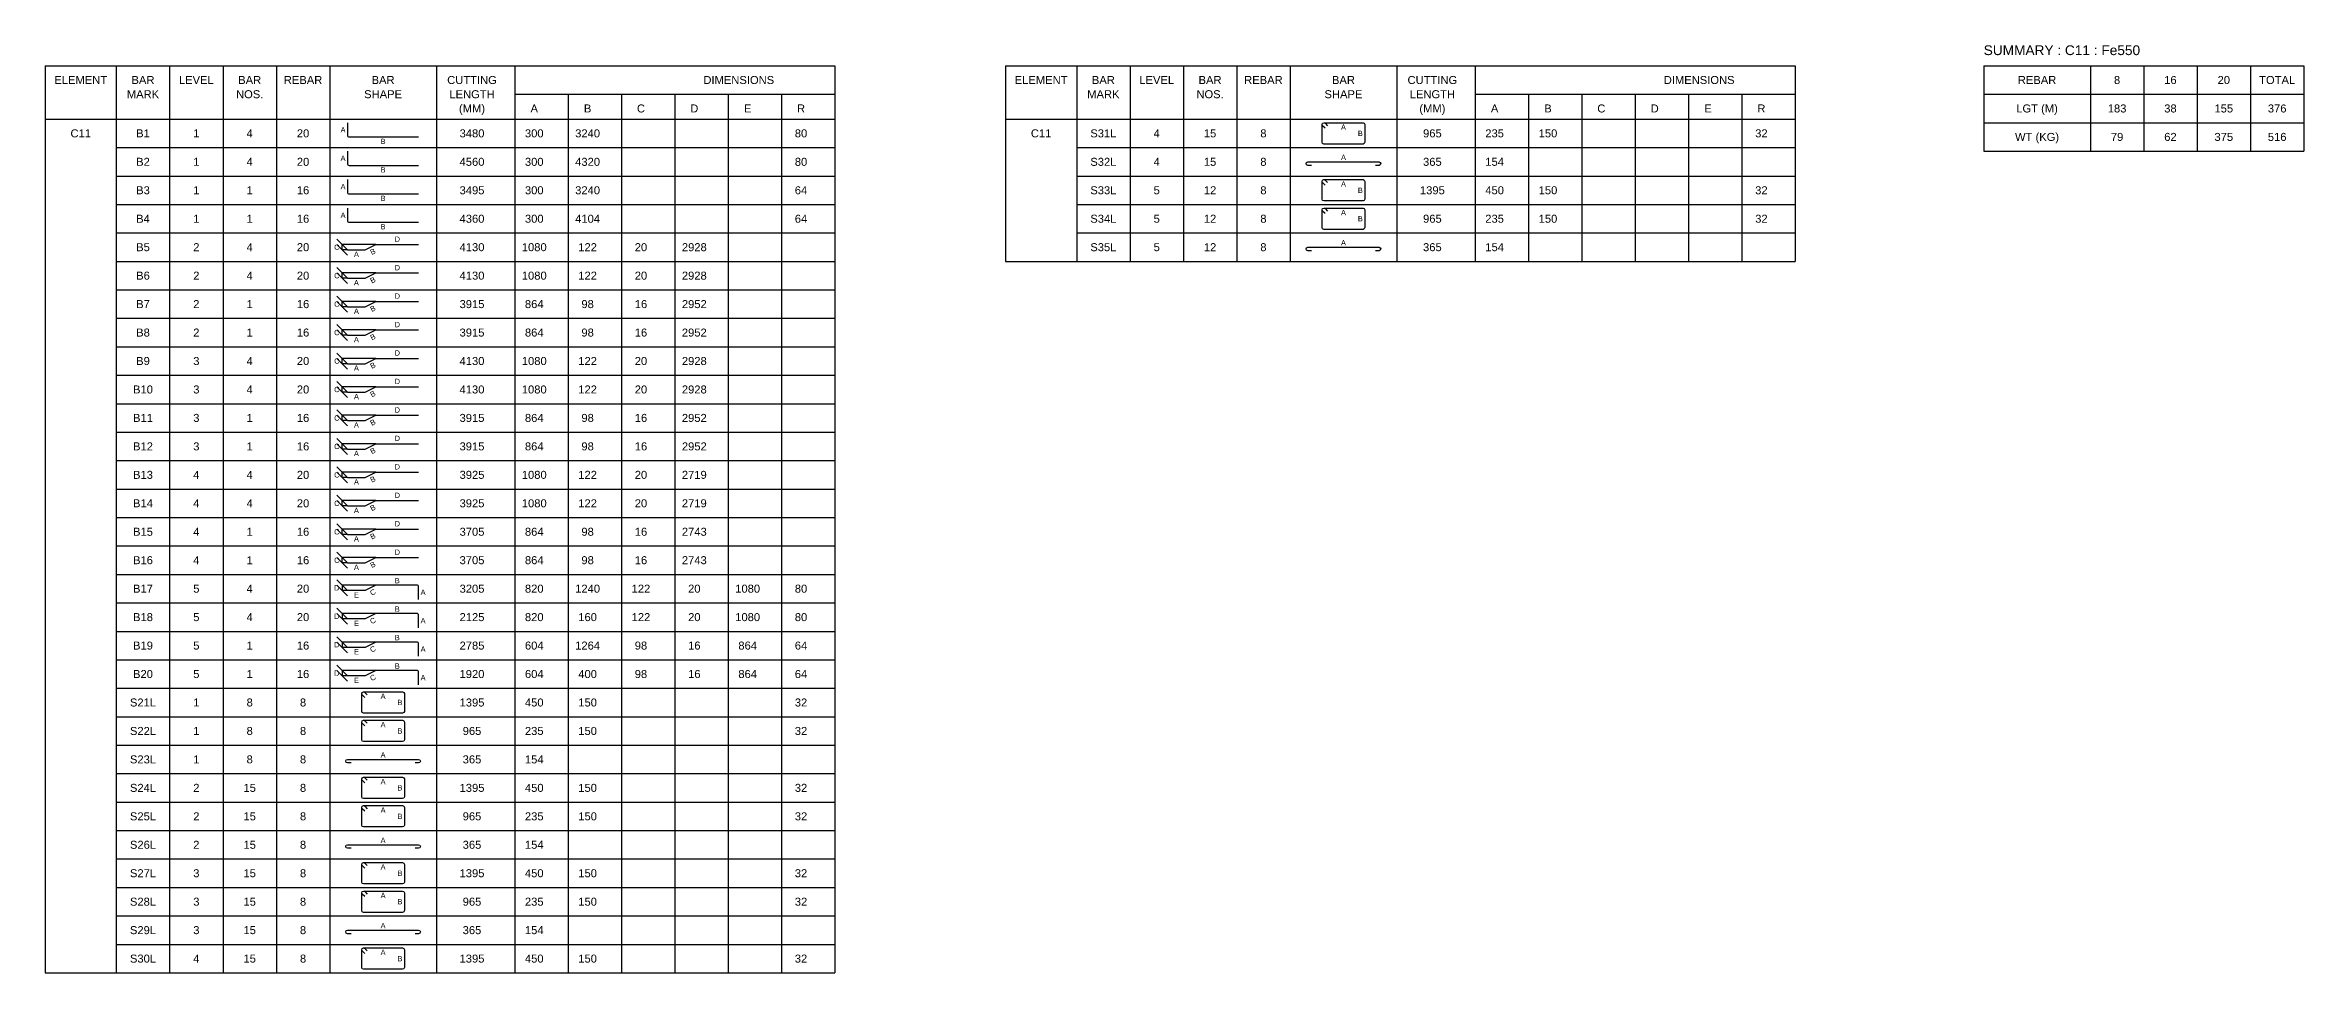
# Model space of a CAD drawing. Header units: inches. Extents: x -14290 to 92310, y -1525 to 237772.
# Drawn here: x 28810 to 92310, y 59832 to 85911 of the extents above; entities that cross this region are included whole.
import ezdxf
from ezdxf.enums import TextEntityAlignment as Align

# ---------------------------------------------------------------- set-up
doc = ezdxf.new("R2010")
doc.units = ezdxf.units.IN
doc.header["$MEASUREMENT"] = 0
for name, color, linetype in [('Dim', 31, 'Continuous'), ('Reinforcement', 130, 'Continuous'), ('Schedule Border', 60, 'Continuous'), ('Schedule Header', 4, 'Continuous'), ('Text', 31, 'Continuous')]:
    doc.layers.add(name, color=color, linetype=linetype)
doc.styles.add('SC-BBS1', font='SansSerif')
doc.styles.get("Standard").update_dxf_attribs({"font": 'txt.shx'})
doc.dimstyles.new('SCBBSDim', dxfattribs={"dimtxt": 225, "dimasz": 0.18, "dimexe": 0, "dimexo": 0, "dimgap": 0, "dimtad": 1, "dimtoh": 1, "dimdec": 0, "dimzin": 0, "dimdsep": 46, "dimtxsty": 'Standard', "dimtsz": 150, "dimcen": 0.09, "dimclrd": 8, "dimclre": 8, "dimclrt": 3, "dimadec": 0, "dimazin": 0, "dimtfac": 1, "dimtdec": 0, "dimtix": 1, "dimtofl": 0, "dimtmove": 0, "dimatfit": 3, "dimfxl": 1, "dimtolj": 1, "dimtzin": 0, "dimarcsym": 0})

# ---------------------------------------------------------------- blocks, each defined once
blk = doc.blocks.new('*D23')
at = {"color": 8, "linetype": 'ByBlock', "lineweight": -2}
for p, q in [((37310, 80157), (37010, 80457)), ((37010, 80307), (37310, 80007)), ((38110, 80307), (37160, 80307)), ((37160, 80157), (37160, 80307)), ((37310, 80157), (37160, 80157))]:
    blk.add_line(p, q, dxfattribs=at)
at = {"layer": 'DEFPOINTS', "color": 31}
for p in [(37160, 80157), (37310, 80157), (38110, 80307)]:
    blk.add_point(p, dxfattribs=at)
blk = doc.blocks.new('*D24')
at = {"color": 8, "linetype": 'ByBlock', "lineweight": -2}
for p, q in [((37310, 79357), (37010, 79657)), ((37010, 79507), (37310, 79207)), ((38110, 79507), (37160, 79507)), ((37160, 79357), (37160, 79507)), ((37310, 79357), (37160, 79357))]:
    blk.add_line(p, q, dxfattribs=at)
at = {"layer": 'DEFPOINTS', "color": 31}
for p in [(38110, 79507), (37160, 79357), (37310, 79357)]:
    blk.add_point(p, dxfattribs=at)
blk = doc.blocks.new('*D25')
at = {"color": 8, "linetype": 'ByBlock', "lineweight": -2}
for p, q in [((37310, 78557), (37010, 78857)), ((37010, 78707), (37310, 78407)), ((38110, 78707), (37160, 78707)), ((37160, 78557), (37160, 78707)), ((37310, 78557), (37160, 78557))]:
    blk.add_line(p, q, dxfattribs=at)
at = {"layer": 'DEFPOINTS', "color": 31}
for p in [(37160, 78557), (37310, 78557), (38110, 78707)]:
    blk.add_point(p, dxfattribs=at)
blk = doc.blocks.new('*D26')
at = {"color": 8, "linetype": 'ByBlock', "lineweight": -2}
for p, q in [((37310, 77757), (37010, 78057)), ((37010, 77907), (37310, 77607)), ((38110, 77907), (37160, 77907)), ((37160, 77757), (37160, 77907)), ((37310, 77757), (37160, 77757))]:
    blk.add_line(p, q, dxfattribs=at)
at = {"layer": 'DEFPOINTS', "color": 31}
for p in [(37160, 77757), (37310, 77757), (38110, 77907)]:
    blk.add_point(p, dxfattribs=at)
blk = doc.blocks.new('*D27')
at = {"color": 8, "linetype": 'ByBlock', "lineweight": -2}
for p, q in [((37310, 76957), (37010, 77257)), ((37010, 77107), (37310, 76807)), ((38110, 77107), (37160, 77107)), ((37160, 76957), (37160, 77107)), ((37310, 76957), (37160, 76957))]:
    blk.add_line(p, q, dxfattribs=at)
at = {"layer": 'DEFPOINTS', "color": 31}
for p in [(37160, 76957), (37310, 76957), (38110, 77107)]:
    blk.add_point(p, dxfattribs=at)
blk = doc.blocks.new('*D28')
at = {"color": 8, "linetype": 'ByBlock', "lineweight": -2}
for p, q in [((37310, 76157), (37010, 76457)), ((37010, 76307), (37310, 76007)), ((38110, 76307), (37160, 76307)), ((37160, 76157), (37160, 76307)), ((37310, 76157), (37160, 76157))]:
    blk.add_line(p, q, dxfattribs=at)
at = {"layer": 'DEFPOINTS', "color": 31}
for p in [(38110, 76307), (37160, 76157), (37310, 76157)]:
    blk.add_point(p, dxfattribs=at)
blk = doc.blocks.new('*D29')
at = {"color": 8, "linetype": 'ByBlock', "lineweight": -2}
for p, q in [((37310, 75357), (37010, 75657)), ((37010, 75507), (37310, 75207)), ((38110, 75507), (37160, 75507)), ((37160, 75357), (37160, 75507)), ((37310, 75357), (37160, 75357))]:
    blk.add_line(p, q, dxfattribs=at)
at = {"layer": 'DEFPOINTS', "color": 31}
for p in [(37160, 75357), (37310, 75357), (38110, 75507)]:
    blk.add_point(p, dxfattribs=at)
blk = doc.blocks.new('*D30')
at = {"color": 8, "linetype": 'ByBlock', "lineweight": -2}
for p, q in [((37310, 74557), (37010, 74857)), ((37010, 74707), (37310, 74407)), ((38110, 74707), (37160, 74707)), ((37160, 74557), (37160, 74707)), ((37310, 74557), (37160, 74557))]:
    blk.add_line(p, q, dxfattribs=at)
at = {"layer": 'DEFPOINTS', "color": 31}
for p in [(37160, 74557), (37310, 74557), (38110, 74707)]:
    blk.add_point(p, dxfattribs=at)
blk = doc.blocks.new('*D31')
at = {"color": 8, "linetype": 'ByBlock', "lineweight": -2}
for p, q in [((37310, 73757), (37010, 74057)), ((37010, 73907), (37310, 73607)), ((38110, 73907), (37160, 73907)), ((37160, 73757), (37160, 73907)), ((37310, 73757), (37160, 73757))]:
    blk.add_line(p, q, dxfattribs=at)
at = {"layer": 'DEFPOINTS', "color": 31}
for p in [(37160, 73757), (37310, 73757), (38110, 73907)]:
    blk.add_point(p, dxfattribs=at)
blk = doc.blocks.new('*D32')
at = {"color": 8, "linetype": 'ByBlock', "lineweight": -2}
for p, q in [((37310, 72957), (37010, 73257)), ((37010, 73107), (37310, 72807)), ((38110, 73107), (37160, 73107)), ((37160, 72957), (37160, 73107)), ((37310, 72957), (37160, 72957))]:
    blk.add_line(p, q, dxfattribs=at)
at = {"layer": 'DEFPOINTS', "color": 31}
for p in [(38110, 73107), (37160, 72957), (37310, 72957)]:
    blk.add_point(p, dxfattribs=at)
blk = doc.blocks.new('*D33')
at = {"color": 8, "linetype": 'ByBlock', "lineweight": -2}
for p, q in [((37310, 72157), (37010, 72457)), ((37010, 72307), (37310, 72007)), ((38110, 72307), (37160, 72307)), ((37160, 72157), (37160, 72307)), ((37310, 72157), (37160, 72157))]:
    blk.add_line(p, q, dxfattribs=at)
at = {"layer": 'DEFPOINTS', "color": 31}
for p in [(37160, 72157), (37310, 72157), (38110, 72307)]:
    blk.add_point(p, dxfattribs=at)
blk = doc.blocks.new('*D34')
at = {"color": 8, "linetype": 'ByBlock', "lineweight": -2}
for p, q in [((37310, 71357), (37010, 71657)), ((37010, 71507), (37310, 71207)), ((38110, 71507), (37160, 71507)), ((37160, 71357), (37160, 71507)), ((37310, 71357), (37160, 71357))]:
    blk.add_line(p, q, dxfattribs=at)
at = {"layer": 'DEFPOINTS', "color": 31}
for p in [(37160, 71357), (37310, 71357), (38110, 71507)]:
    blk.add_point(p, dxfattribs=at)
blk = doc.blocks.new('*D35')
at = {"color": 8, "linetype": 'ByBlock', "lineweight": -2}
for p, q in [((37310, 70582), (37010, 70882)), ((37010, 70732), (37310, 70432)), ((38110, 70732), (37160, 70732)), ((37160, 70732), (37160, 70582)), ((37810, 70582), (37160, 70582))]:
    blk.add_line(p, q, dxfattribs=at)
at = {"layer": 'DEFPOINTS', "color": 31}
for p in [(37160, 70732), (37810, 70582), (38110, 70732)]:
    blk.add_point(p, dxfattribs=at)
blk = doc.blocks.new('*D36')
at = {"color": 8, "linetype": 'ByBlock', "lineweight": -2}
for p, q in [((37310, 69782), (37010, 70082)), ((37010, 69932), (37310, 69632)), ((38110, 69932), (37160, 69932)), ((37160, 69932), (37160, 69782)), ((37810, 69782), (37160, 69782))]:
    blk.add_line(p, q, dxfattribs=at)
at = {"layer": 'DEFPOINTS', "color": 31}
for p in [(37160, 69932), (38110, 69932), (37810, 69782)]:
    blk.add_point(p, dxfattribs=at)
blk = doc.blocks.new('*D37')
at = {"color": 8, "linetype": 'ByBlock', "lineweight": -2}
for p, q in [((37310, 68982), (37010, 69282)), ((37010, 69132), (37310, 68832)), ((38110, 69132), (37160, 69132)), ((37160, 69132), (37160, 68982)), ((37810, 68982), (37160, 68982))]:
    blk.add_line(p, q, dxfattribs=at)
at = {"layer": 'DEFPOINTS', "color": 31}
for p in [(37160, 69132), (37810, 68982), (38110, 69132)]:
    blk.add_point(p, dxfattribs=at)
blk = doc.blocks.new('*D38')
at = {"color": 8, "linetype": 'ByBlock', "lineweight": -2}
for p, q in [((37310, 68182), (37010, 68482)), ((37010, 68332), (37310, 68032)), ((38110, 68332), (37160, 68332)), ((37160, 68332), (37160, 68182)), ((37810, 68182), (37160, 68182))]:
    blk.add_line(p, q, dxfattribs=at)
at = {"layer": 'DEFPOINTS', "color": 31}
for p in [(37160, 68332), (37810, 68182), (38110, 68332)]:
    blk.add_point(p, dxfattribs=at)

msp = doc.modelspace()

# ---------------------------------------------------------------- linework, layer by layer
at = {"layer": 'Reinforcement'}
for points in [[(37310, 83732), (37310, 83382, 0.5), (37360, 83332), (39310, 83332)], [(64795.4, 83575.9), (64724.6, 83646.6, -0.1989124), (64710, 83682, -0.4142046), (64760, 83732, -0.1989044), (64795.4, 83717.4), (64866.1, 83646.6)], [(37310, 82932), (37310, 82582, 0.5), (37360, 82532), (39310, 82532)], [(64410, 82532), (64310, 82532, -1), (64310, 82632), (66310, 82632, -1), (66310, 82532), (66210, 82532)], [(37310, 82132), (37310, 81782, 0.5), (37360, 81732), (39310, 81732)], [(64795.4, 81975.9), (64724.6, 82046.6, -0.1989124), (64710, 82082, -0.4142046), (64760, 82132, -0.1989044), (64795.4, 82117.4), (64866.1, 82046.6)], [(37310, 81332), (37310, 80982, 0.5), (37360, 80932), (39310, 80932)], [(64795.4, 81175.9), (64724.6, 81246.6, -0.1989124), (64710, 81282, -0.4142046), (64760, 81332, -0.1989044), (64795.4, 81317.4), (64866.1, 81246.6)], [(64410, 80132), (64310, 80132, -1), (64310, 80232), (66310, 80232, -1), (66310, 80132), (66210, 80132)], [(39310, 70332), (39310, 70682, 0.5), (39260, 70732), (38110, 70732), (37810, 70582), (37310, 70582)], [(39310, 69532), (39310, 69882, 0.5), (39260, 69932), (38110, 69932), (37810, 69782), (37310, 69782)], [(39310, 68732), (39310, 69082, 0.5), (39260, 69132), (38110, 69132), (37810, 68982), (37310, 68982)], [(39310, 67932), (39310, 68282, 0.5), (39260, 68332), (38110, 68332), (37810, 68182), (37310, 68182)], [(37795.4, 67575.9), (37724.6, 67646.6, -0.1989124), (37710, 67682, -0.4142046), (37760, 67732, -0.1989044), (37795.4, 67717.4), (37866.1, 67646.6)], [(37795.4, 66775.9), (37724.6, 66846.6, -0.1989124), (37710, 66882, -0.4142046), (37760, 66932, -0.1989044), (37795.4, 66917.4), (37866.1, 66846.6)], [(37410, 65732), (37310, 65732, -1), (37310, 65832), (39310, 65832, -1), (39310, 65732), (39210, 65732)], [(37795.4, 65175.9), (37724.6, 65246.6, -0.1989124), (37710, 65282, -0.4142046), (37760, 65332, -0.1989044), (37795.4, 65317.4), (37866.1, 65246.6)], [(37795.4, 64375.9), (37724.6, 64446.6, -0.1989124), (37710, 64482, -0.4142046), (37760, 64532, -0.1989044), (37795.4, 64517.4), (37866.1, 64446.6)], [(37410, 63332), (37310, 63332, -1), (37310, 63432), (39310, 63432, -1), (39310, 63332), (39210, 63332)], [(37795.4, 62775.9), (37724.6, 62846.6, -0.1989124), (37710, 62882, -0.4142046), (37760, 62932, -0.1989044), (37795.4, 62917.4), (37866.1, 62846.6)], [(37795.4, 61975.9), (37724.6, 62046.6, -0.1989124), (37710, 62082, -0.4142046), (37760, 62132, -0.1989044), (37795.4, 62117.4), (37866.1, 62046.6)], [(37410, 60932), (37310, 60932, -1), (37310, 61032), (39310, 61032, -1), (39310, 60932), (39210, 60932)], [(37795.4, 60375.9), (37724.6, 60446.6, -0.1989124), (37710, 60482, -0.4142046), (37760, 60532, -0.1989044), (37795.4, 60517.4), (37866.1, 60446.6)]]:
    msp.add_lwpolyline(points, format="xyb", dxfattribs=at)
for points in [[(64710, 83682, -0.4142046), (64760, 83732), (65860, 83732, -0.4142046), (65910, 83682), (65910, 83182, -0.4142046), (65860, 83132), (64760, 83132, -0.4142046), (64710, 83182)], [(64710, 82082, -0.4142046), (64760, 82132), (65860, 82132, -0.4142046), (65910, 82082), (65910, 81582, -0.4142046), (65860, 81532), (64760, 81532, -0.4142046), (64710, 81582)], [(64710, 81282, -0.4142046), (64760, 81332), (65860, 81332, -0.4142046), (65910, 81282), (65910, 80782, -0.4142046), (65860, 80732), (64760, 80732, -0.4142046), (64710, 80782)], [(37710, 67682, -0.4142046), (37760, 67732), (38860, 67732, -0.4142046), (38910, 67682), (38910, 67182, -0.4142046), (38860, 67132), (37760, 67132, -0.4142046), (37710, 67182)], [(37710, 66882, -0.4142046), (37760, 66932), (38860, 66932, -0.4142046), (38910, 66882), (38910, 66382, -0.4142046), (38860, 66332), (37760, 66332, -0.4142046), (37710, 66382)], [(37710, 65282, -0.4142046), (37760, 65332), (38860, 65332, -0.4142046), (38910, 65282), (38910, 64782, -0.4142046), (38860, 64732), (37760, 64732, -0.4142046), (37710, 64782)], [(37710, 64482, -0.4142046), (37760, 64532), (38860, 64532, -0.4142046), (38910, 64482), (38910, 63982, -0.4142046), (38860, 63932), (37760, 63932, -0.4142046), (37710, 63982)], [(37710, 62882, -0.4142046), (37760, 62932), (38860, 62932, -0.4142046), (38910, 62882), (38910, 62382, -0.4142046), (38860, 62332), (37760, 62332, -0.4142046), (37710, 62382)], [(37710, 62082, -0.4142046), (37760, 62132), (38860, 62132, -0.4142046), (38910, 62082), (38910, 61582, -0.4142046), (38860, 61532), (37760, 61532, -0.4142046), (37710, 61582)], [(37710, 60482, -0.4142046), (37760, 60532), (38860, 60532, -0.4142046), (38910, 60482), (38910, 59982, -0.4142046), (38860, 59932), (37760, 59932, -0.4142046), (37710, 59982)]]:
    msp.add_lwpolyline(points, format="xyb", close=True, dxfattribs=at)
for points in [[(37310, 80157), (37810, 80157), (38110, 80307), (39310, 80307)], [(37310, 79357), (37810, 79357), (38110, 79507), (39310, 79507)], [(37310, 78557), (37810, 78557), (38110, 78707), (39310, 78707)], [(37310, 77757), (37810, 77757), (38110, 77907), (39310, 77907)], [(37310, 76957), (37810, 76957), (38110, 77107), (39310, 77107)], [(37310, 76157), (37810, 76157), (38110, 76307), (39310, 76307)], [(37310, 75357), (37810, 75357), (38110, 75507), (39310, 75507)], [(37310, 74557), (37810, 74557), (38110, 74707), (39310, 74707)], [(37310, 73757), (37810, 73757), (38110, 73907), (39310, 73907)], [(37310, 72957), (37810, 72957), (38110, 73107), (39310, 73107)], [(37310, 72157), (37810, 72157), (38110, 72307), (39310, 72307)], [(37310, 71357), (37810, 71357), (38110, 71507), (39310, 71507)]]:
    msp.add_lwpolyline(points, dxfattribs=at)
at = {"layer": 'Schedule Border'}
for p, q in [((28810, 85332), (51010, 85332)), ((28810, 85332), (28810, 59832)), ((30810, 85332), (30810, 59832)), ((32310, 85332), (32310, 59832)), ((33810, 85332), (33810, 59832)), ((35310, 85332), (35310, 59832)), ((36810, 85332), (36810, 59832)), ((39810, 85332), (39810, 59832)), ((42010, 85332), (42010, 59832)), ((51010, 85332), (51010, 59832)), ((55810, 85332), (78010, 85332)), ((55810, 85332), (55810, 79832)), ((57810, 85332), (57810, 79832)), ((59310, 85332), (59310, 79832)), ((60810, 85332), (60810, 79832)), ((62310, 85332), (62310, 79832)), ((63810, 85332), (63810, 79832)), ((66810, 85332), (66810, 79832)), ((69010, 85332), (69010, 79832)), ((78010, 85332), (78010, 79832)), ((83310, 85332), (92310, 85332)), ((83310, 85332), (83310, 82932)), ((86310, 85332), (86310, 82932)), ((87810, 85332), (87810, 82932)), ((89310, 85332), (89310, 82932)), ((90810, 85332), (90810, 82932)), ((92310, 85332), (92310, 82932)), ((42010, 84532), (51010, 84532)), ((43510, 84532), (43510, 59832)), ((45010, 84532), (45010, 59832)), ((46510, 84532), (46510, 59832)), ((48010, 84532), (48010, 59832)), ((49510, 84532), (49510, 59832)), ((69010, 84532), (78010, 84532)), ((70510, 84532), (70510, 79832)), ((72010, 84532), (72010, 79832)), ((73510, 84532), (73510, 79832)), ((75010, 84532), (75010, 79832)), ((76510, 84532), (76510, 79832)), ((83310, 84532), (92310, 84532)), ((28810, 83832), (51010, 83832)), ((55810, 83832), (78010, 83832)), ((83310, 83732), (92310, 83732)), ((30810, 83032), (51010, 83032)), ((57810, 83032), (78010, 83032)), ((83310, 82932), (92310, 82932)), ((30810, 82232), (51010, 82232)), ((57810, 82232), (78010, 82232)), ((30810, 81432), (51010, 81432)), ((57810, 81432), (78010, 81432)), ((30810, 80632), (51010, 80632)), ((57810, 80632), (78010, 80632)), ((30810, 79832), (51010, 79832)), ((55810, 79832), (78010, 79832)), ((57810, 79832), (78010, 79832)), ((30810, 79032), (51010, 79032)), ((30810, 78232), (51010, 78232)), ((30810, 77432), (51010, 77432)), ((30810, 76632), (51010, 76632)), ((30810, 75832), (51010, 75832)), ((30810, 75032), (51010, 75032)), ((30810, 74232), (51010, 74232)), ((30810, 73432), (51010, 73432)), ((30810, 72632), (51010, 72632)), ((30810, 71832), (51010, 71832)), ((30810, 71032), (51010, 71032)), ((30810, 70232), (51010, 70232)), ((30810, 69432), (51010, 69432)), ((30810, 68632), (51010, 68632)), ((30810, 67832), (51010, 67832)), ((30810, 67032), (51010, 67032)), ((30810, 66232), (51010, 66232)), ((30810, 65432), (51010, 65432)), ((30810, 64632), (51010, 64632)), ((30810, 63832), (51010, 63832)), ((30810, 63032), (51010, 63032)), ((30810, 62232), (51010, 62232)), ((30810, 61432), (51010, 61432)), ((30810, 60632), (51010, 60632)), ((28810, 59832), (51010, 59832))]:
    msp.add_line(p, q, dxfattribs=at)

# ---------------------------------------------------------------- texts
at = {"layer": 'Dim', "style": 'SC-BBS1'}
for s, p in [('A', (37185, 83532)), ('B', (38310, 83207)), ('A', (65310, 83607)), ('B', (65785, 83432)), ('A', (37185, 82732)), ('A', (65310, 82757)), ('A', (37185, 81932)), ('B', (38310, 82407)), ('A', (65310, 82007)), ('B', (38310, 81607)), ('A', (65310, 81207)), ('B', (65785, 81832)), ('A', (37185, 81132)), ('B', (38310, 80807)), ('B', (65785, 81032)), ('C', (37010, 80232)), ('A', (37560, 80032)), ('D', (38710, 80457)), ('A', (65310, 80357)), ('C', (37010, 79432)), ('D', (38710, 79657)), ('A', (37560, 79232)), ('D', (38710, 78857)), ('C', (37010, 78632)), ('A', (37560, 78432)), ('D', (38710, 78057)), ('C', (37010, 77832)), ('A', (37560, 77632)), ('C', (37010, 77032)), ('A', (37560, 76832)), ('D', (38710, 77257)), ('C', (37010, 76232)), ('D', (38710, 76457)), ('A', (37560, 76032)), ('D', (38710, 75657)), ('C', (37010, 75432)), ('A', (37560, 75232)), ('D', (38710, 74857)), ('C', (37010, 74632)), ('A', (37560, 74432)), ('C', (37010, 73832)), ('A', (37560, 73632)), ('D', (38710, 74057)), ('C', (37010, 73032)), ('D', (38710, 73257)), ('A', (37560, 72832)), ('D', (38710, 72457)), ('C', (37010, 72232)), ('A', (37560, 72032)), ('C', (37010, 71432)), ('A', (37560, 71232)), ('D', (38710, 71657)), ('D', (37010, 70657)), ('E', (37560, 70457)), ('B', (38710, 70857)), ('A', (39435, 70532)), ('D', (37010, 69857)), ('B', (38710, 70057)), ('E', (37560, 69657)), ('B', (38710, 69257)), ('A', (39435, 69732)), ('D', (37010, 69057)), ('E', (37560, 68857)), ('A', (39435, 68932)), ('D', (37010, 68257)), ('E', (37560, 68057)), ('B', (38710, 68457)), ('A', (39435, 68132)), ('A', (38310, 67607)), ('B', (38785, 67432)), ('A', (38310, 66807)), ('B', (38785, 66632)), ('A', (38310, 65957)), ('A', (38310, 65207)), ('B', (38785, 65032)), ('A', (38310, 64407)), ('B', (38785, 64232)), ('A', (38310, 63557)), ('A', (38310, 62807)), ('B', (38785, 62632)), ('A', (38310, 62007)), ('B', (38785, 61832)), ('A', (38310, 61157)), ('A', (38310, 60407)), ('B', (38785, 60232))]:
    msp.add_text(s, height=150, dxfattribs=at).set_placement(p, align=Align.MIDDLE_CENTER)
for s, p in [('B', (38022.5, 80107)), ('B', (38022.5, 79307)), ('B', (38022.5, 78507)), ('B', (38022.5, 77707)), ('B', (38022.5, 76907)), ('B', (38022.5, 76107)), ('B', (38022.5, 75307)), ('B', (38022.5, 74507)), ('B', (38022.5, 73707)), ('B', (38022.5, 72907)), ('B', (38022.5, 72107)), ('B', (38022.5, 71307)), ('C', (38022.5, 70532)), ('C', (38022.5, 69732)), ('C', (38022.5, 68932)), ('C', (38022.5, 68132))]:
    msp.add_text(s, height=150, rotation=26.565051, dxfattribs=at).set_placement(p, align=Align.MIDDLE_CENTER)
at = {"layer": 'Schedule Header', "style": 'SC-BBS1'}
msp.add_text('SUMMARY : C11 : Fe550', height=275, dxfattribs=at).set_placement((83310, 85632))
for s, p in [('ELEMENT', (29810, 84932)), ('MARK', (31560, 84532)), ('BAR', (31560, 84932)), ('LEVEL', (33060, 84932)), ('NOS.', (34560, 84532)), ('BAR', (34560, 84932)), ('REBAR', (36060, 84932)), ('SHAPE', (38310, 84532)), ('BAR', (38310, 84932)), ('CUTTING', (40810, 84932)), ('LENGTH', (40810, 84532)), ('DIMENSIONS', (48310, 84932)), ('ELEMENT', (56810, 84932)), ('MARK', (58560, 84532)), ('BAR', (58560, 84932)), ('LEVEL', (60060, 84932)), ('NOS.', (61560, 84532)), ('BAR', (61560, 84932)), ('REBAR', (63060, 84932)), ('SHAPE', (65310, 84532)), ('BAR', (65310, 84932)), ('CUTTING', (67810, 84932)), ('LENGTH', (67810, 84532)), ('DIMENSIONS', (75310, 84932)), ('REBAR', (84810, 84932)), ('8', (87060, 84932)), ('16', (88560, 84932)), ('20', (90060, 84932)), ('TOTAL', (91560, 84932)), ('(MM)', (40810, 84132)), ('A', (42560, 84132)), ('B', (44060, 84132)), ('C', (45560, 84132)), ('D', (47060, 84132)), ('E', (48560, 84132)), ('R', (50060, 84132)), ('(MM)', (67810, 84132)), ('A', (69560, 84132)), ('B', (71060, 84132)), ('C', (72560, 84132)), ('D', (74060, 84132)), ('E', (75560, 84132)), ('R', (77060, 84132)), ('LGT (M)', (84810, 84132)), ('WT (KG)', (84810, 83332))]:
    msp.add_text(s, height=225, dxfattribs=at).set_placement(p, align=Align.MIDDLE_CENTER)
at = {"layer": 'Text', "style": 'SC-BBS1'}
for s, p in [('183', (87060, 84132)), ('38', (88560, 84132)), ('155', (90060, 84132)), ('376', (91560, 84132)), ('C11', (29810, 83432)), ('B1', (31560, 83432)), ('1', (33060, 83432)), ('4', (34560, 83432)), ('20', (36060, 83432)), ('3480', (40810, 83432)), ('300', (42560, 83432)), ('3240', (44060, 83432)), ('80', (50060, 83432)), ('C11', (56810, 83432)), ('S31L', (58560, 83432)), ('4', (60060, 83432)), ('15', (61560, 83432)), ('8', (63060, 83432)), ('965', (67810, 83432)), ('235', (69560, 83432)), ('150', (71060, 83432)), ('32', (77060, 83432)), ('79', (87060, 83332)), ('62', (88560, 83332)), ('375', (90060, 83332)), ('516', (91560, 83332)), ('B2', (31560, 82632)), ('1', (33060, 82632)), ('4', (34560, 82632)), ('20', (36060, 82632)), ('4560', (40810, 82632)), ('300', (42560, 82632)), ('4320', (44060, 82632)), ('80', (50060, 82632)), ('S32L', (58560, 82632)), ('4', (60060, 82632)), ('15', (61560, 82632)), ('8', (63060, 82632)), ('365', (67810, 82632)), ('154', (69560, 82632)), ('B3', (31560, 81832)), ('1', (33060, 81832)), ('1', (34560, 81832)), ('16', (36060, 81832)), ('3495', (40810, 81832)), ('300', (42560, 81832)), ('3240', (44060, 81832)), ('64', (50060, 81832)), ('S33L', (58560, 81832)), ('5', (60060, 81832)), ('12', (61560, 81832)), ('8', (63060, 81832)), ('1395', (67810, 81832)), ('450', (69560, 81832)), ('150', (71060, 81832)), ('32', (77060, 81832)), ('B4', (31560, 81032)), ('1', (33060, 81032)), ('1', (34560, 81032)), ('16', (36060, 81032)), ('4360', (40810, 81032)), ('300', (42560, 81032)), ('4104', (44060, 81032)), ('64', (50060, 81032)), ('S34L', (58560, 81032)), ('5', (60060, 81032)), ('12', (61560, 81032)), ('8', (63060, 81032)), ('965', (67810, 81032)), ('235', (69560, 81032)), ('150', (71060, 81032)), ('32', (77060, 81032)), ('B5', (31560, 80232)), ('2', (33060, 80232)), ('4', (34560, 80232)), ('20', (36060, 80232)), ('4130', (40810, 80232)), ('1080', (42560, 80232)), ('122', (44060, 80232)), ('20', (45560, 80232)), ('2928', (47060, 80232)), ('S35L', (58560, 80232)), ('5', (60060, 80232)), ('12', (61560, 80232)), ('8', (63060, 80232)), ('365', (67810, 80232)), ('154', (69560, 80232)), ('B6', (31560, 79432)), ('2', (33060, 79432)), ('4', (34560, 79432)), ('20', (36060, 79432)), ('4130', (40810, 79432)), ('1080', (42560, 79432)), ('122', (44060, 79432)), ('20', (45560, 79432)), ('2928', (47060, 79432)), ('B7', (31560, 78632)), ('2', (33060, 78632)), ('1', (34560, 78632)), ('16', (36060, 78632)), ('3915', (40810, 78632)), ('864', (42560, 78632)), ('98', (44060, 78632)), ('16', (45560, 78632)), ('2952', (47060, 78632)), ('B8', (31560, 77832)), ('2', (33060, 77832)), ('1', (34560, 77832)), ('16', (36060, 77832)), ('3915', (40810, 77832)), ('864', (42560, 77832)), ('98', (44060, 77832)), ('16', (45560, 77832)), ('2952', (47060, 77832)), ('B9', (31560, 77032)), ('3', (33060, 77032)), ('4', (34560, 77032)), ('20', (36060, 77032)), ('4130', (40810, 77032)), ('1080', (42560, 77032)), ('122', (44060, 77032)), ('20', (45560, 77032)), ('2928', (47060, 77032)), ('B10', (31560, 76232)), ('3', (33060, 76232)), ('4', (34560, 76232)), ('20', (36060, 76232)), ('4130', (40810, 76232)), ('1080', (42560, 76232)), ('122', (44060, 76232)), ('20', (45560, 76232)), ('2928', (47060, 76232)), ('B11', (31560, 75432)), ('3', (33060, 75432)), ('1', (34560, 75432)), ('16', (36060, 75432)), ('3915', (40810, 75432)), ('864', (42560, 75432)), ('98', (44060, 75432)), ('16', (45560, 75432)), ('2952', (47060, 75432)), ('B12', (31560, 74632)), ('3', (33060, 74632)), ('1', (34560, 74632)), ('16', (36060, 74632)), ('3915', (40810, 74632)), ('864', (42560, 74632)), ('98', (44060, 74632)), ('16', (45560, 74632)), ('2952', (47060, 74632)), ('B13', (31560, 73832)), ('4', (33060, 73832)), ('4', (34560, 73832)), ('20', (36060, 73832)), ('3925', (40810, 73832)), ('1080', (42560, 73832)), ('122', (44060, 73832)), ('20', (45560, 73832)), ('2719', (47060, 73832)), ('B14', (31560, 73032)), ('4', (33060, 73032)), ('4', (34560, 73032)), ('20', (36060, 73032)), ('3925', (40810, 73032)), ('1080', (42560, 73032)), ('122', (44060, 73032)), ('20', (45560, 73032)), ('2719', (47060, 73032)), ('B15', (31560, 72232)), ('4', (33060, 72232)), ('1', (34560, 72232)), ('16', (36060, 72232)), ('3705', (40810, 72232)), ('864', (42560, 72232)), ('98', (44060, 72232)), ('16', (45560, 72232)), ('2743', (47060, 72232)), ('B16', (31560, 71432)), ('4', (33060, 71432)), ('1', (34560, 71432)), ('16', (36060, 71432)), ('3705', (40810, 71432)), ('864', (42560, 71432)), ('98', (44060, 71432)), ('16', (45560, 71432)), ('2743', (47060, 71432)), ('B17', (31560, 70632)), ('5', (33060, 70632)), ('4', (34560, 70632)), ('20', (36060, 70632)), ('3205', (40810, 70632)), ('820', (42560, 70632)), ('1240', (44060, 70632)), ('122', (45560, 70632)), ('20', (47060, 70632)), ('1080', (48560, 70632)), ('80', (50060, 70632)), ('B18', (31560, 69832)), ('5', (33060, 69832)), ('4', (34560, 69832)), ('20', (36060, 69832)), ('2125', (40810, 69832)), ('820', (42560, 69832)), ('160', (44060, 69832)), ('122', (45560, 69832)), ('20', (47060, 69832)), ('1080', (48560, 69832)), ('80', (50060, 69832)), ('B19', (31560, 69032)), ('5', (33060, 69032)), ('1', (34560, 69032)), ('16', (36060, 69032)), ('2785', (40810, 69032)), ('604', (42560, 69032)), ('1264', (44060, 69032)), ('98', (45560, 69032)), ('16', (47060, 69032)), ('864', (48560, 69032)), ('64', (50060, 69032)), ('B20', (31560, 68232)), ('5', (33060, 68232)), ('1', (34560, 68232)), ('16', (36060, 68232)), ('1920', (40810, 68232)), ('604', (42560, 68232)), ('400', (44060, 68232)), ('98', (45560, 68232)), ('16', (47060, 68232)), ('864', (48560, 68232)), ('64', (50060, 68232)), ('S21L', (31560, 67432)), ('1', (33060, 67432)), ('8', (34560, 67432)), ('8', (36060, 67432)), ('1395', (40810, 67432)), ('450', (42560, 67432)), ('150', (44060, 67432)), ('32', (50060, 67432)), ('S22L', (31560, 66632)), ('1', (33060, 66632)), ('8', (34560, 66632)), ('8', (36060, 66632)), ('965', (40810, 66632)), ('235', (42560, 66632)), ('150', (44060, 66632)), ('32', (50060, 66632)), ('S23L', (31560, 65832)), ('1', (33060, 65832)), ('8', (34560, 65832)), ('8', (36060, 65832)), ('365', (40810, 65832)), ('154', (42560, 65832)), ('S24L', (31560, 65032)), ('2', (33060, 65032)), ('15', (34560, 65032)), ('8', (36060, 65032)), ('1395', (40810, 65032)), ('450', (42560, 65032)), ('150', (44060, 65032)), ('32', (50060, 65032)), ('S25L', (31560, 64232)), ('2', (33060, 64232)), ('15', (34560, 64232)), ('8', (36060, 64232)), ('965', (40810, 64232)), ('235', (42560, 64232)), ('150', (44060, 64232)), ('32', (50060, 64232)), ('S26L', (31560, 63432)), ('2', (33060, 63432)), ('15', (34560, 63432)), ('8', (36060, 63432)), ('365', (40810, 63432)), ('154', (42560, 63432)), ('S27L', (31560, 62632)), ('3', (33060, 62632)), ('15', (34560, 62632)), ('8', (36060, 62632)), ('1395', (40810, 62632)), ('450', (42560, 62632)), ('150', (44060, 62632)), ('32', (50060, 62632)), ('S28L', (31560, 61832)), ('3', (33060, 61832)), ('15', (34560, 61832)), ('8', (36060, 61832)), ('965', (40810, 61832)), ('235', (42560, 61832)), ('150', (44060, 61832)), ('32', (50060, 61832)), ('S29L', (31560, 61032)), ('3', (33060, 61032)), ('15', (34560, 61032)), ('8', (36060, 61032)), ('365', (40810, 61032)), ('154', (42560, 61032)), ('S30L', (31560, 60232)), ('4', (33060, 60232)), ('15', (34560, 60232)), ('8', (36060, 60232)), ('1395', (40810, 60232)), ('450', (42560, 60232)), ('150', (44060, 60232)), ('32', (50060, 60232))]:
    msp.add_text(s, height=225, dxfattribs=at).set_placement(p, align=Align.MIDDLE_CENTER)

# ---------------------------------------------------------------- dimensions: what is measured, and where the dimension line sits
at = {"layer": 'Dim'}
for base, p1, p2, picture, middle in [((37160, 80307), (37310, 80157), (38110, 80307), '*D23', (37160, 80232)), ((37160, 79507), (37310, 79357), (38110, 79507), '*D24', (37160, 79432)), ((37160, 78707), (37310, 78557), (38110, 78707), '*D25', (37160, 78632)), ((37160, 77907), (37310, 77757), (38110, 77907), '*D26', (37160, 77832)), ((37160, 77107), (37310, 76957), (38110, 77107), '*D27', (37160, 77032)), ((37160, 76307), (37310, 76157), (38110, 76307), '*D28', (37160, 76232)), ((37160, 75507), (37310, 75357), (38110, 75507), '*D29', (37160, 75432)), ((37160, 74707), (37310, 74557), (38110, 74707), '*D30', (37160, 74632)), ((37160, 73907), (37310, 73757), (38110, 73907), '*D31', (37160, 73832)), ((37160, 73107), (37310, 72957), (38110, 73107), '*D32', (37160, 73032)), ((37160, 72307), (37310, 72157), (38110, 72307), '*D33', (37160, 72232)), ((37160, 71507), (37310, 71357), (38110, 71507), '*D34', (37160, 71432)), ((37160, 70582), (38110, 70732), (37810, 70582), '*D35', (37160, 70657)), ((37160, 69782), (38110, 69932), (37810, 69782), '*D36', (37160, 69857)), ((37160, 68982), (38110, 69132), (37810, 68982), '*D37', (37160, 69057)), ((37160, 68182), (38110, 68332), (37810, 68182), '*D38', (37160, 68257))]:
    dim = msp.add_linear_dim(base=base, p1=p1, p2=p2, angle=90, text=' ', dimstyle='SCBBSDim', dxfattribs=at)
    dim.commit()
    dim.dimension.update_dxf_attribs({"geometry": picture, "text_midpoint": middle})

doc.saveas('drawing.dxf')
